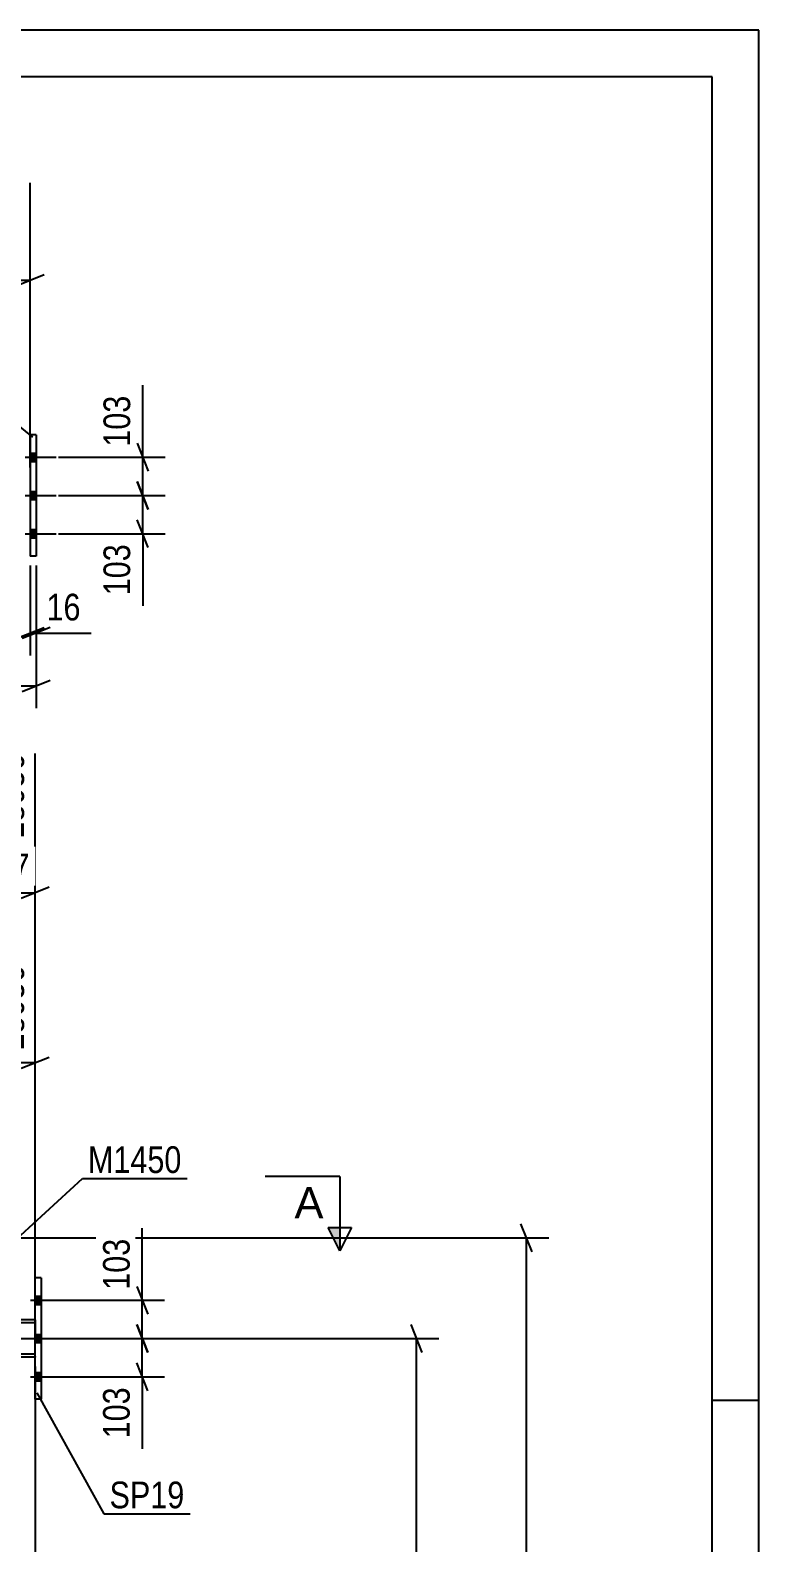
# Model space of a CAD drawing. Header units: millimetres. Extents: x 0 to 841, y 0 to 594.
# Drawn here: x 762.8 to 841, y 431.7 to 594 of the extents above; entities that cross this region are included whole.
import ezdxf

# ---------------------------------------------------------------- set-up
doc = ezdxf.new("R2010")
doc.units = ezdxf.units.MM
doc.linetypes.add('DXK_LINE_DOT2', pattern=[3.9198, 1.9599, -1.9599])
doc.linetypes.add('DXK_LINE_DOT3', pattern=[5.9187, 2.979, -0.9799, 0.9799, -0.9799])
doc.styles.add('Arial', font='ARIAL.TTF', dxfattribs={"height": 0.2})
doc.styles.add('Arial Narrow', font='ARIALN.TTF', dxfattribs={"height": 0.2})

# ---------------------------------------------------------------- blocks, each defined once
blk = doc.blocks.new('Unknown-814748305-1133')
at = {"color": 5, "linetype": 'Continuous'}
for p, q in [((841, 594), (0, 594)), ((841, 0), (841, 594)), ((836, 589), (5, 589)), ((836, 5), (836, 589)), ((841, 447), (836, 447))]:
    blk.add_line(p, q, dxfattribs=at)
blk = doc.blocks.new('Part-814748305-4957 - 4824')
at = {"color": 2, "linetype": 'Continuous'}
for p, q in [((763.42, 550.59), (762.78, 550.59)), ((762.78, 550.59), (762.78, 537.59)), ((763.42, 550.59), (763.42, 537.59)), ((763.42, 537.59), (762.78, 537.59))]:
    blk.add_line(p, q, dxfattribs=at)
blk = doc.blocks.new('Bolt-814748305-5017 - 4824')
at = {"linetype": 'Continuous'}
for points in [[(763.42, 547.75), (763.42, 548.63), (762.78, 548.63), (762.78, 547.75)], [(763.42, 547.75), (763.42, 548.63), (762.78, 548.63), (762.78, 547.75)], [(763.42, 547.75), (763.42, 548.63), (762.78, 548.63), (762.78, 547.75)], [(763.42, 543.65), (763.42, 544.53), (762.78, 544.53), (762.78, 543.65)], [(763.42, 543.65), (763.42, 544.53), (762.78, 544.53), (762.78, 543.65)], [(763.42, 539.55), (763.42, 540.43), (762.78, 540.43), (762.78, 539.55)], [(763.42, 539.55), (763.42, 540.43), (762.78, 540.43), (762.78, 539.55)], [(763.42, 539.55), (763.42, 540.43), (762.78, 540.43), (762.78, 539.55)]]:
    blk.add_hatch(color=1, dxfattribs=at).paths.add_polyline_path(points)
at = {"color": 1, "linetype": 'Continuous'}
for p, q in [((762.78, 548.63), (763.42, 548.63)), ((762.78, 548.63), (763.42, 548.63)), ((762.78, 548.63), (763.42, 548.63)), ((762.26, 548.19), (765.58, 548.19)), ((762.26, 548.19), (765.58, 548.19)), ((762.26, 548.19), (765.58, 548.19)), ((762.78, 547.75), (763.42, 547.75)), ((762.78, 547.75), (763.42, 547.75)), ((762.78, 547.75), (763.42, 547.75)), ((762.26, 544.09), (765.58, 544.09)), ((762.26, 544.09), (765.58, 544.09)), ((762.78, 544.53), (763.42, 544.53)), ((762.78, 544.53), (763.42, 544.53)), ((762.78, 543.65), (763.42, 543.65)), ((762.78, 543.65), (763.42, 543.65)), ((762.78, 540.43), (763.42, 540.43)), ((762.78, 540.43), (763.42, 540.43)), ((762.78, 540.43), (763.42, 540.43)), ((762.26, 539.99), (765.58, 539.99)), ((762.26, 539.99), (765.58, 539.99)), ((762.26, 539.99), (765.58, 539.99)), ((762.78, 539.55), (763.42, 539.55)), ((762.78, 539.55), (763.42, 539.55)), ((762.78, 539.55), (763.42, 539.55))]:
    blk.add_line(p, q, dxfattribs=at)
blk = doc.blocks.new('Bolt-814748305-3243 - 3007')
at = {"linetype": 'Continuous'}
for points in [[(763.97, 457.3), (763.97, 458.18), (763.33, 458.18), (763.33, 457.3)], [(763.97, 457.3), (763.97, 458.18), (763.33, 458.18), (763.33, 457.3)], [(763.97, 457.3), (763.97, 458.18), (763.33, 458.18), (763.33, 457.3)], [(763.97, 453.2), (763.97, 454.08), (763.33, 454.08), (763.33, 453.2)], [(763.97, 453.2), (763.97, 454.08), (763.33, 454.08), (763.33, 453.2)], [(763.97, 449.1), (763.97, 449.98), (763.33, 449.98), (763.33, 449.1)], [(763.97, 449.1), (763.97, 449.98), (763.33, 449.98), (763.33, 449.1)], [(763.97, 449.1), (763.97, 449.98), (763.33, 449.98), (763.33, 449.1)]]:
    blk.add_hatch(color=1, dxfattribs=at).paths.add_polyline_path(points)
at = {"color": 1, "linetype": 'Continuous'}
for p, q in [((762.81, 457.74), (766.13, 457.74)), ((762.81, 457.74), (766.13, 457.74)), ((762.81, 457.74), (766.13, 457.74)), ((763.33, 458.18), (763.97, 458.18)), ((763.33, 458.18), (763.97, 458.18)), ((763.33, 458.18), (763.97, 458.18)), ((763.33, 457.3), (763.97, 457.3)), ((763.33, 457.3), (763.97, 457.3)), ((763.33, 457.3), (763.97, 457.3)), ((762.81, 453.64), (766.13, 453.64)), ((762.81, 453.64), (766.13, 453.64)), ((763.33, 454.08), (763.97, 454.08)), ((763.33, 454.08), (763.97, 454.08)), ((763.33, 453.2), (763.97, 453.2)), ((763.33, 453.2), (763.97, 453.2)), ((762.81, 449.54), (766.13, 449.54)), ((762.81, 449.54), (766.13, 449.54)), ((762.81, 449.54), (766.13, 449.54)), ((763.33, 449.98), (763.97, 449.98)), ((763.33, 449.98), (763.97, 449.98)), ((763.33, 449.98), (763.97, 449.98)), ((763.33, 449.1), (763.97, 449.1)), ((763.33, 449.1), (763.97, 449.1)), ((763.33, 449.1), (763.97, 449.1))]:
    blk.add_line(p, q, dxfattribs=at)
blk = doc.blocks.new('Part-814748305-3316 - 3007')
at = {"color": 7, "linetype": 'DXK_LINE_DOT2'}
for p, q in [((763.33, 455.32), (56.83, 455.32)), ((763.33, 455.64), (763.33, 451.64)), ((763.33, 451.96), (56.83, 451.96))]:
    blk.add_line(p, q, dxfattribs=at)
at = {"color": 2, "linetype": 'Continuous'}
for p, q in [((763.33, 455.64), (125.71, 455.64)), ((763.33, 451.64), (709.02, 451.64))]:
    blk.add_line(p, q, dxfattribs=at)
at = {"color": 7, "linetype": 'DXK_LINE_DOT3'}
blk.add_line((56.83, 453.64), (763.33, 453.64), dxfattribs=at)
blk = doc.blocks.new('Part-814748305-3333 - 3007')
at = {"color": 2, "linetype": 'Continuous'}
for p, q in [((763.97, 460.14), (763.33, 460.14)), ((763.33, 447.14), (763.33, 460.14)), ((763.97, 460.14), (763.97, 447.14)), ((763.97, 447.14), (763.33, 447.14))]:
    blk.add_line(p, q, dxfattribs=at)
blk = doc.blocks.new('StraightDimension-814748305-12255 - 4824')
at = {"color": 7, "linetype": 'Continuous'}
for p, q in [((774.27, 549.69), (775.47, 546.69)), ((765.82, 548.19), (777.27, 548.19)), ((774.87, 544.09), (774.87, 548.19)), ((775.47, 542.59), (774.27, 545.59)), ((765.82, 544.09), (777.27, 544.09))]:
    blk.add_line(p, q, dxfattribs=at)
at = {"color": 0}
blk.add_wipeout([(774.12, 555.4), (769.92, 555.4), (769.92, 548.72), (774.12, 548.72)], dxfattribs=at)
at = {"color": 7, "linetype": 'Continuous'}
blk.add_line((774.87, 548.19), (774.87, 555.92), dxfattribs=at)
blk.add_line((774.87, 548.19), (774.87, 555.92), dxfattribs=at)
at = {"color": 3, "style": 'Arial Narrow'}
blk.add_text('103', height=2.863, rotation=90.0002, dxfattribs=at).set_placement((773.52, 549.32))
blk = doc.blocks.new('StraightDimension-814748305-5067 - 4824')
at = {"color": 7, "linetype": 'Continuous'}
for p, q in [((763.42, 536.59), (763.42, 521.26)), ((761.92, 523.06), (764.92, 524.26)), ((56.12, 523.66), (763.42, 523.66))]:
    blk.add_line(p, q, dxfattribs=at)
blk = doc.blocks.new('StraightDimension-814748305-8951 - 4824')
at = {"color": 7, "linetype": 'Continuous'}
for p, q in [((762.78, 536.59), (762.78, 526.93)), ((763.42, 536.59), (763.42, 526.93)), ((761.28, 528.73), (764.28, 529.93)), ((764.92, 529.93), (761.92, 528.73)), ((762.78, 529.33), (763.42, 529.33))]:
    blk.add_line(p, q, dxfattribs=at)
at = {"color": 0}
blk.add_wipeout([(768.8, 530.08), (768.8, 534.28), (763.94, 534.28), (763.94, 530.08)], dxfattribs=at)
at = {"color": 7, "linetype": 'Continuous'}
blk.add_line((763.42, 529.33), (769.33, 529.33), dxfattribs=at)
blk.add_line((763.42, 529.33), (769.33, 529.33), dxfattribs=at)
at = {"color": 3, "style": 'Arial Narrow'}
blk.add_text('16', height=2.863, dxfattribs=at).set_placement((764.54, 530.68))
blk = doc.blocks.new('StraightDimension-814748305-8952 - 4824')
at = {"color": 7, "linetype": 'Continuous'}
blk.add_line((761.28, 528.73), (764.28, 529.93), dxfattribs=at)
blk = doc.blocks.new('StraightDimension-814748305-9600 - 4824')
at = {"color": 7, "linetype": 'Continuous'}
for p, q in [((742.33, 547.09), (742.33, 582.12)), ((762.78, 547.09), (762.78, 577.62)), ((743.83, 567.78), (740.83, 566.58)), ((742.33, 567.18), (762.78, 567.18)), ((761.28, 566.58), (764.28, 567.78))]:
    blk.add_line(p, q, dxfattribs=at)
at = {"color": 0, "linetype": 'Continuous'}
blk.add_wipeout([(762.18, 578.22), (757.98, 578.22), (757.98, 567.88), (762.18, 567.88)], dxfattribs=at)
at = {"color": 0}
blk.add_wipeout([(755.9, 567.93), (755.9, 572.13), (749.21, 572.13), (749.21, 567.93)], dxfattribs=at)
at = {"color": 3, "linetype": 'Continuous', "style": 'Arial Narrow'}
blk.add_text('18036', height=2.863, rotation=90.0002, dxfattribs=at).set_placement((761.58, 568.48))
at = {"color": 3, "style": 'Arial Narrow'}
blk.add_text('511', height=2.863, dxfattribs=at).set_placement((749.81, 568.53))
blk = doc.blocks.new('StraightDimension-814748305-12256 - 4824')
at = {"color": 7, "linetype": 'Continuous'}
for p, q in [((774.27, 545.59), (775.47, 542.59)), ((765.82, 544.09), (777.27, 544.09)), ((774.87, 539.99), (774.87, 544.09)), ((775.47, 538.49), (774.27, 541.49)), ((765.82, 539.99), (777.27, 539.99))]:
    blk.add_line(p, q, dxfattribs=at)
at = {"color": 0}
blk.add_wipeout([(774.12, 539.47), (769.92, 539.47), (769.92, 532.78), (774.12, 532.78)], dxfattribs=at)
at = {"color": 7, "linetype": 'Continuous'}
blk.add_line((774.87, 539.99), (774.87, 532.26), dxfattribs=at)
blk.add_line((774.87, 539.99), (774.87, 532.26), dxfattribs=at)
at = {"color": 3, "style": 'Arial Narrow'}
blk.add_text('103', height=2.863, rotation=90.0002, dxfattribs=at).set_placement((773.52, 533.38))
blk = doc.blocks.new('StraightDimension-814748305-8085 - 3007')
at = {"color": 7, "linetype": 'Continuous'}
for p, q in [((763.33, 456.64), (763.33, 516.4)), ((756.65, 465.44), (756.65, 511.9)), ((755.15, 500.86), (758.15, 502.06)), ((756.65, 501.46), (763.33, 501.46)), ((764.83, 502.06), (761.83, 500.86))]:
    blk.add_line(p, q, dxfattribs=at)
at = {"color": 0}
blk.add_wipeout([(763.33, 502.21), (763.33, 506.41), (756.65, 506.41), (756.65, 502.21)], dxfattribs=at)
at = {"color": 3, "style": 'Arial Narrow'}
blk.add_text('167', height=2.863, dxfattribs=at).set_placement((757.25, 502.81))
at = {"color": 0, "linetype": 'Continuous'}
blk.add_wipeout([(762.73, 517), (758.53, 517), (758.53, 506.65), (762.73, 506.65)], dxfattribs=at)
at = {"color": 3, "linetype": 'Continuous', "style": 'Arial Narrow'}
blk.add_text('18036', height=2.863, rotation=90.0002, dxfattribs=at).set_placement((762.13, 507.26))
blk = doc.blocks.new('StraightDimension-814748305-12282 - 3007')
at = {"color": 7, "linetype": 'Continuous'}
for p, q in [((816.67, 462.94), (815.47, 465.94)), ((761.65, 464.44), (818.47, 464.44)), ((816.07, 320.04), (816.07, 464.44)), ((815.47, 321.54), (816.67, 318.54)), ((675.49, 320.04), (818.47, 320.04))]:
    blk.add_line(p, q, dxfattribs=at)
at = {"color": 0}
blk.add_wipeout([(815.32, 396.5), (811.12, 396.5), (811.12, 387.98), (815.32, 387.98)], dxfattribs=at)
at = {"color": 3, "style": 'Arial Narrow'}
blk.add_text('3610', height=2.863, rotation=90.0002, dxfattribs=at).set_placement((814.72, 388.58))
blk = doc.blocks.new('StraightDimension-814748305-3621 - 3007')
at = {"color": 7, "linetype": 'Continuous'}
for p, q in [((774.22, 455.14), (775.42, 452.14)), ((765.39, 453.64), (777.22, 453.64)), ((774.82, 449.54), (774.82, 453.64)), ((765.39, 449.54), (777.22, 449.54)), ((775.42, 448.04), (774.22, 451.04))]:
    blk.add_line(p, q, dxfattribs=at)
at = {"color": 0}
blk.add_wipeout([(774.07, 449.02), (769.87, 449.02), (769.87, 442.33), (774.07, 442.33)], dxfattribs=at)
at = {"color": 7, "linetype": 'Continuous'}
blk.add_line((774.82, 449.54), (774.82, 441.81), dxfattribs=at)
blk.add_line((774.82, 449.54), (774.82, 441.81), dxfattribs=at)
at = {"color": 3, "style": 'Arial Narrow'}
blk.add_text('103', height=2.863, rotation=90.0002, dxfattribs=at).set_placement((773.47, 442.93))
blk = doc.blocks.new('StraightDimension-814748305-3611 - 3007')
at = {"color": 7, "linetype": 'Continuous'}
for p, q in [((774.22, 459.24), (775.42, 456.24)), ((765.39, 457.74), (777.22, 457.74)), ((774.82, 453.64), (774.82, 457.74)), ((775.42, 452.14), (774.22, 455.14)), ((765.39, 453.64), (777.22, 453.64))]:
    blk.add_line(p, q, dxfattribs=at)
at = {"color": 0}
blk.add_wipeout([(774.07, 464.95), (769.87, 464.95), (769.87, 458.27), (774.07, 458.27)], dxfattribs=at)
at = {"color": 7, "linetype": 'Continuous'}
blk.add_line((774.82, 457.74), (774.82, 465.48), dxfattribs=at)
blk.add_line((774.82, 457.74), (774.82, 465.48), dxfattribs=at)
at = {"color": 3, "style": 'Arial Narrow'}
blk.add_text('103', height=2.863, rotation=90.0002, dxfattribs=at).set_placement((773.47, 458.87))
blk = doc.blocks.new('StraightDimension-814748305-3664 - 3007')
at = {"color": 7, "linetype": 'Continuous'}
for p, q in [((804.87, 452.14), (803.67, 455.14)), ((764.97, 453.64), (806.67, 453.64)), ((804.27, 327.78), (804.27, 453.64)), ((803.67, 329.28), (804.87, 326.28)), ((786.59, 327.78), (806.67, 327.78))]:
    blk.add_line(p, q, dxfattribs=at)
at = {"color": 0}
blk.add_wipeout([(803.52, 394.97), (799.32, 394.97), (799.32, 386.46), (803.52, 386.46)], dxfattribs=at)
at = {"color": 3, "style": 'Arial Narrow'}
blk.add_text('3146', height=2.863, rotation=90.0002, dxfattribs=at).set_placement((802.92, 387.06))
blk = doc.blocks.new('StraightDimension-814748305-4003 - 3007')
at = {"color": 7, "linetype": 'Continuous'}
for p, q in [((763.33, 450.64), (763.33, 383.72)), ((784.95, 331.42), (784.95, 388.97)), ((764.83, 386.72), (761.83, 385.52)), ((783.45, 385.52), (786.45, 386.72)), ((763.33, 386.12), (784.95, 386.12))]:
    blk.add_line(p, q, dxfattribs=at)
at = {"color": 0}
blk.add_wipeout([(778.39, 386.87), (778.39, 391.07), (769.88, 391.07), (769.88, 386.87)], dxfattribs=at)
at = {"color": 3, "style": 'Arial Narrow'}
blk.add_text('1431', height=2.863, dxfattribs=at).set_placement((770.48, 387.47))
blk = doc.blocks.new('StraightDimension-814748305-4281 - 3007')
at = {"color": 7, "linetype": 'Continuous'}
for p, q in [((709.02, 452.64), (709.02, 498.18)), ((763.33, 456.64), (763.33, 493.68)), ((710.52, 483.84), (707.52, 482.64)), ((761.83, 482.64), (764.83, 483.84)), ((709.02, 483.24), (763.33, 483.24))]:
    blk.add_line(p, q, dxfattribs=at)
at = {"color": 0, "linetype": 'Continuous'}
blk.add_wipeout([(762.73, 494.28), (758.53, 494.28), (758.53, 483.94), (762.73, 483.94)], dxfattribs=at)
at = {"color": 0}
blk.add_wipeout([(740.43, 483.99), (740.43, 488.19), (731.92, 488.19), (731.92, 483.99)], dxfattribs=at)
at = {"color": 3, "linetype": 'Continuous', "style": 'Arial Narrow'}
blk.add_text('18036', height=2.863, rotation=90.0002, dxfattribs=at).set_placement((762.13, 484.54))
at = {"color": 3, "style": 'Arial Narrow'}
blk.add_text('1358', height=2.863, dxfattribs=at).set_placement((732.52, 484.59))
blk = doc.blocks.new('Mark-814748305-4953 - 4824')
at = {"color": 0}
blk.add_wipeout([(759.1, 553.68), (759.1, 556.68), (751.06, 556.68), (751.06, 553.68)], dxfattribs=at)
blk.add_wipeout([(759.1, 553.68), (759.1, 556.68), (751.06, 556.68), (751.06, 553.68)], dxfattribs=at)
at = {"color": 30, "linetype": 'Continuous'}
for p in [(750.46, 553.08), (763.06, 550.36)]:
    blk.add_line(p, (759.7, 553.08), dxfattribs=at)
at = {"color": 3, "style": 'Arial Narrow'}
blk.add_text('SP19', height=2.863, dxfattribs=at).set_placement((751.06, 553.68))
blk = doc.blocks.new('Mark-814748305-3198 - 3007')
at = {"color": 0}
blk.add_wipeout([(779.05, 471.4), (779.05, 474.4), (768.99, 474.4), (768.99, 471.4)], dxfattribs=at)
blk.add_wipeout([(779.05, 471.4), (779.05, 474.4), (768.99, 474.4), (768.99, 471.4)], dxfattribs=at)
at = {"color": 30, "linetype": 'Continuous'}
for p, q in [((758.71, 461.92), (768.39, 470.8)), ((768.39, 470.8), (779.65, 470.8))]:
    blk.add_line(p, q, dxfattribs=at)
at = {"color": 3, "style": 'Arial Narrow'}
blk.add_text('M1450', height=2.863, dxfattribs=at).set_placement((768.99, 471.4))
blk = doc.blocks.new('Mark-814748305-3329 - 3007')
at = {"color": 0}
blk.add_wipeout([(779.35, 435.43), (779.35, 438.43), (771.31, 438.43), (771.31, 435.43)], dxfattribs=at)
blk.add_wipeout([(779.35, 435.43), (779.35, 438.43), (771.31, 438.43), (771.31, 435.43)], dxfattribs=at)
at = {"color": 30, "linetype": 'Continuous'}
for p, q in [((763.51, 447.82), (770.71, 434.83)), ((770.71, 434.83), (779.95, 434.83))]:
    blk.add_line(p, q, dxfattribs=at)
at = {"color": 3, "style": 'Arial Narrow'}
blk.add_text('SP19', height=2.863, dxfattribs=at).set_placement((771.31, 435.43))
blk = doc.blocks.new('SectionMark-814748305-4742 - 3007')
at = {"linetype": 'Continuous'}
blk.add_hatch(color=6, dxfattribs=at).paths.add_polyline_path([(794.77, 465.54), (796.02, 465.54), (796.02, 463.04)])
at = {"color": 6, "linetype": 'Continuous'}
for p, q in [((796.02, 471.04), (788.02, 471.04)), ((796.02, 471.04), (796.02, 463.04)), ((794.77, 465.54), (797.27, 465.54)), ((796.02, 463.04), (794.77, 465.54)), ((797.27, 465.54), (796.02, 463.04))]:
    blk.add_line(p, q, dxfattribs=at)
at = {"color": 0, "linetype": 'Continuous'}
blk.add_wipeout([(794.27, 466.54), (794.27, 470.04), (791.16, 470.04), (791.16, 466.54)], dxfattribs=at)
at = {"color": 3, "linetype": 'Continuous', "style": 'Arial'}
blk.add_text('A', height=3.34, dxfattribs=at).set_placement((791.16, 466.54))

msp = doc.modelspace()

# ---------------------------------------------------------------- block references
for name in ['Unknown-814748305-1133', 'Part-814748305-4957 - 4824', 'Bolt-814748305-5017 - 4824', 'Part-814748305-3333 - 3007', 'Bolt-814748305-3243 - 3007', 'Part-814748305-3316 - 3007']:
    msp.add_blockref(name, (0, 0))

# ---------------------------------------------------------------- next in the draw order: block references
for name in ['StraightDimension-814748305-9600 - 4824', 'StraightDimension-814748305-12255 - 4824', 'StraightDimension-814748305-5067 - 4824', 'StraightDimension-814748305-8085 - 3007']:
    msp.add_blockref(name, (0, 0))

# ---------------------------------------------------------------- next in the draw order: block references
for name in ['Mark-814748305-4953 - 4824', 'StraightDimension-814748305-8951 - 4824', 'StraightDimension-814748305-12282 - 3007']:
    msp.add_blockref(name, (0, 0))

# ---------------------------------------------------------------- next in the draw order: block references
for name in ['StraightDimension-814748305-12256 - 4824', 'StraightDimension-814748305-8952 - 4824', 'StraightDimension-814748305-3621 - 3007']:
    msp.add_blockref(name, (0, 0))

# ---------------------------------------------------------------- next in the draw order: block references
msp.add_blockref('StraightDimension-814748305-3611 - 3007', (0, 0))

# ---------------------------------------------------------------- next in the draw order: block references
msp.add_blockref('StraightDimension-814748305-3664 - 3007', (0, 0))

# ---------------------------------------------------------------- next in the draw order: block references
for name in ['StraightDimension-814748305-4281 - 3007', 'StraightDimension-814748305-4003 - 3007']:
    msp.add_blockref(name, (0, 0))

# ---------------------------------------------------------------- next in the draw order: block references
for name in ['Mark-814748305-3198 - 3007', 'Mark-814748305-3329 - 3007']:
    msp.add_blockref(name, (0, 0))

# ---------------------------------------------------------------- next in the draw order: block references
msp.add_blockref('SectionMark-814748305-4742 - 3007', (0, 0))

doc.saveas('drawing.dxf')
